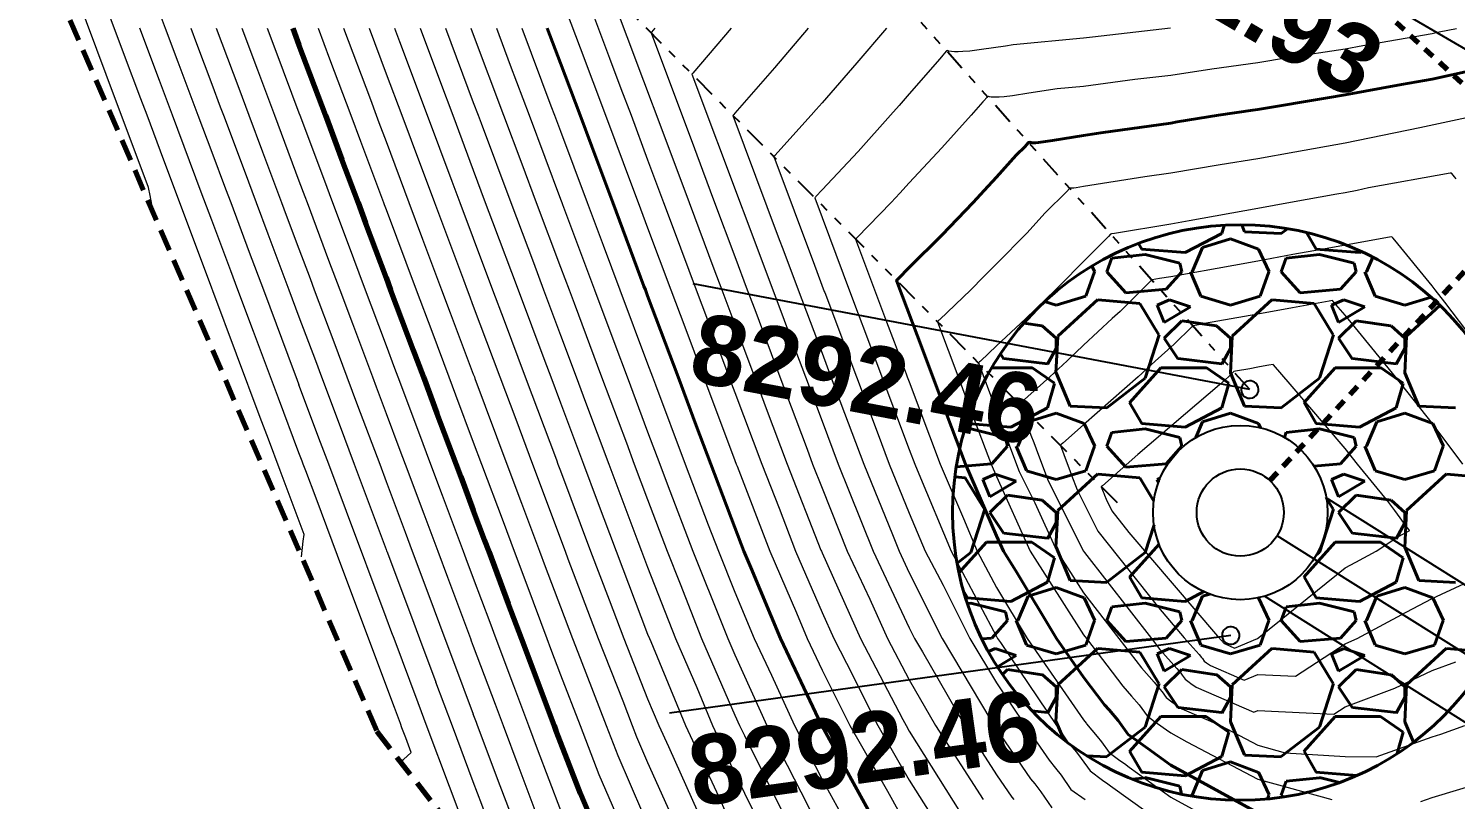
# Model space of a CAD drawing. Extents: x 2799052 to 2815686, y 1319509 to 1336143.
# Drawn here: x 2807522.79 to 2807539.16, y 1327764.8 to 1327773.64 of the extents above; entities that cross this region are included whole.
import ezdxf

# ---------------------------------------------------------------- set-up
doc = ezdxf.new("R2010")
doc.units = 0
doc.header["$LTSCALE"] = 0.5
doc.header["$MEASUREMENT"] = 0
for name, pattern in [('DASHED', [0.75, 0.5, -0.25]), ('DIVIDE', [1.25, 0.5, -0.25, 0, -0.25, 0, -0.25]), ('HIDDEN', [0.375, 0.25, -0.125])]:
    doc.linetypes.add(name, pattern=pattern)
doc.layers.add('C-Road-Asph-Hach-Bdry', color=64, linetype='Continuous', lineweight=25, plot=False)
for name, color, linetype, lineweight in [('C-RRAP', 160, 'Continuous', 40), ('C-Strm-Foun-Dran', 6, 'HIDDEN', 70), ('C-Strm-Pipe', 115, 'Continuous', 25), ('C-TOPO-BDRY', 5, 'DASHED', 70), ('C-Topo-Cont-10th', 8, 'Continuous', 13), ('C-TOPO-CONT-1FT', 7, 'Continuous', 40), ('C-TOPO-CONT-5FT', 6, 'Continuous', 70), ('C-Topo-Ridg', 160, 'DIVIDE', 25), ('C-TOPO-SPOT', 2, 'Continuous', 25)]:
    doc.layers.add(name, color=color, linetype=linetype, lineweight=lineweight)
doc.layers.add('C-Strm', color=4, linetype='Continuous')
doc.layers.add('C-TOPO-USER', color=40, linetype='Continuous')
doc.styles.add('Swiss 721 BT', font='swissb.ttf', dxfattribs={"height": 2})

msp = doc.modelspace()

# ---------------------------------------------------------------- linework, layer by layer
at = {"color": 0, "linetype": 'ByBlock'}
for centre, start, end in [((2807536.803, 1327769.498, 8292.461), 47.3208, 227.3208), ((2807536.803, 1327769.498, 8292.461), 227.3208, 47.3208), ((2807536.583, 1327766.678, 8292.461), 130.5384, 310.5384), ((2807536.583, 1327766.678, 8292.461), 310.5384, 130.5384)]:
    msp.add_arc(centre, 0.1, start, end, dxfattribs=at)
at = {"layer": 'C-Road-Asph-Hach-Bdry'}
msp.add_circle((2807368.688, 1327825.522), 8317.007, dxfattribs=at)
at = {"layer": 'C-RRAP', "linetype": 'Continuous'}
for p, q in [((2807536.481, 1327771.289), (2807536.061, 1327771.069)), ((2807536.508, 1327771.382), (2807536.481, 1327771.288)), ((2807536.71, 1327771.387), (2807536.742, 1327771.309)), ((2807536.741, 1327771.307), (2807537.161, 1327771.287)), ((2807537.161, 1327771.288), (2807537.233, 1327771.343)), ((2807537.564, 1327771.11), (2807537.453, 1327771.299)), ((2807535.564, 1327771.11), (2807535.526, 1327771.174)), ((2807536.141, 1327770.848), (2807536.261, 1327771.128)), ((2807536.261, 1327771.128), (2807536.581, 1327771.228)), ((2807536.581, 1327771.228), (2807536.901, 1327771.108)), ((2807535.161, 1327770.848), (2807535.221, 1327771.008)), ((2807535.601, 1327771.047), (2807535.221, 1327771.007)), ((2807536.061, 1327771.069), (2807535.561, 1327771.109)), ((2807536.001, 1327770.948), (2807535.601, 1327771.048)), ((2807536.021, 1327770.848), (2807536.001, 1327770.948)), ((2807536.903, 1327771.109), (2807537.023, 1327770.849)), ((2807537.161, 1327770.848), (2807537.221, 1327771.008)), ((2807537.601, 1327771.047), (2807537.221, 1327771.007)), ((2807538.061, 1327771.069), (2807537.561, 1327771.109)), ((2807538.001, 1327770.948), (2807537.601, 1327771.048)), ((2807538.021, 1327770.848), (2807538.001, 1327770.948)), ((2807538.082, 1327771.08), (2807538.061, 1327771.069)), ((2807538.061, 1327771.069), (2807538.061, 1327771.069)), ((2807538.141, 1327770.848), (2807538.213, 1327771.016)), ((2807534.921, 1327770.568), (2807535.021, 1327770.848)), ((2807534.992, 1327770.915), (2807535.023, 1327770.849)), ((2807535.381, 1327770.608), (2807535.161, 1327770.848)), ((2807536.022, 1327770.848), (2807535.842, 1327770.648)), ((2807536.122, 1327770.849), (2807536.242, 1327770.569)), ((2807536.921, 1327770.568), (2807537.021, 1327770.848)), ((2807537.381, 1327770.608), (2807537.161, 1327770.848)), ((2807538.022, 1327770.848), (2807537.842, 1327770.648)), ((2807538.122, 1327770.849), (2807538.242, 1327770.569)), ((2807535.841, 1327770.648), (2807535.381, 1327770.608)), ((2807537.841, 1327770.648), (2807537.381, 1327770.608)), ((2807534.449, 1327770.508), (2807534.581, 1327770.468)), ((2807534.581, 1327770.468), (2807534.921, 1327770.568)), ((2807535.059, 1327770.531), (2807534.599, 1327770.111)), ((2807535.541, 1327770.487), (2807535.061, 1327770.527)), ((2807535.759, 1327770.127), (2807535.539, 1327770.487)), ((2807535.881, 1327770.528), (2807535.741, 1327770.468)), ((2807535.741, 1327770.468), (2807535.821, 1327770.268)), ((2807536.121, 1327770.448), (2807535.881, 1327770.528)), ((2807535.881, 1327770.528), (2807535.881, 1327770.528)), ((2807536.241, 1327770.568), (2807536.581, 1327770.468)), ((2807536.581, 1327770.468), (2807536.921, 1327770.568)), ((2807537.059, 1327770.531), (2807536.599, 1327770.111)), ((2807537.541, 1327770.487), (2807537.061, 1327770.527)), ((2807537.759, 1327770.127), (2807537.539, 1327770.487)), ((2807537.881, 1327770.528), (2807537.741, 1327770.468)), ((2807537.741, 1327770.468), (2807537.821, 1327770.268)), ((2807538.121, 1327770.448), (2807537.881, 1327770.528)), ((2807538.241, 1327770.568), (2807538.581, 1327770.468)), ((2807538.581, 1327770.468), (2807538.882, 1327770.557)), ((2807538.983, 1327770.463), (2807538.599, 1327770.111)), ((2807535.821, 1327770.268), (2807536.121, 1327770.448)), ((2807537.821, 1327770.268), (2807538.121, 1327770.448)), ((2807534.421, 1327770.228), (2807534.209, 1327770.26)), ((2807534.582, 1327770.089), (2807534.422, 1327770.229)), ((2807536.021, 1327770.288), (2807535.821, 1327770.088)), ((2807536.421, 1327770.228), (2807536.021, 1327770.288)), ((2807536.582, 1327770.089), (2807536.422, 1327770.229)), ((2807538.021, 1327770.288), (2807537.821, 1327770.088)), ((2807538.421, 1327770.228), (2807538.021, 1327770.288)), ((2807538.582, 1327770.089), (2807538.422, 1327770.229)), ((2807534.481, 1327769.788), (2807534.581, 1327769.968)), ((2807534.599, 1327770.108), (2807534.579, 1327769.688)), ((2807534.581, 1327769.968), (2807534.581, 1327770.088)), ((2807535.602, 1327769.628), (2807535.762, 1327770.128)), ((2807535.821, 1327770.088), (2807535.981, 1327769.848)), ((2807536.481, 1327769.788), (2807536.581, 1327769.968)), ((2807536.599, 1327770.108), (2807536.579, 1327769.688)), ((2807536.581, 1327769.968), (2807536.581, 1327770.088)), ((2807537.602, 1327769.628), (2807537.762, 1327770.128)), ((2807537.821, 1327770.088), (2807537.981, 1327769.848)), ((2807538.481, 1327769.788), (2807538.581, 1327769.968)), ((2807538.599, 1327770.108), (2807538.579, 1327769.688)), ((2807538.581, 1327769.968), (2807538.581, 1327770.088)), ((2807533.941, 1327769.909), (2807533.981, 1327769.848)), ((2807533.982, 1327769.853), (2807534.482, 1327769.793)), ((2807535.982, 1327769.853), (2807536.482, 1327769.793)), ((2807537.982, 1327769.853), (2807538.482, 1327769.793)), ((2807533.842, 1327769.748), (2807534.301, 1327769.748)), ((2807534.303, 1327769.75), (2807534.563, 1327769.57)), ((2807534.582, 1327769.689), (2807534.742, 1327769.309)), ((2807535.421, 1327769.348), (2807535.781, 1327769.748)), ((2807535.781, 1327769.748), (2807536.301, 1327769.748)), ((2807536.303, 1327769.75), (2807536.563, 1327769.57)), ((2807536.582, 1327769.689), (2807536.742, 1327769.309)), ((2807537.421, 1327769.348), (2807537.781, 1327769.748)), ((2807537.781, 1327769.748), (2807538.301, 1327769.748)), ((2807538.303, 1327769.75), (2807538.563, 1327769.57)), ((2807538.582, 1327769.689), (2807538.742, 1327769.309)), ((2807534.561, 1327769.568), (2807534.481, 1327769.288)), ((2807535.161, 1327769.288), (2807535.601, 1327769.628)), ((2807536.561, 1327769.568), (2807536.481, 1327769.288)), ((2807537.161, 1327769.288), (2807537.601, 1327769.628)), ((2807538.561, 1327769.568), (2807538.481, 1327769.288)), ((2807535.564, 1327769.11), (2807535.424, 1327769.35)), ((2807537.564, 1327769.11), (2807537.424, 1327769.35)), ((2807534.481, 1327769.289), (2807534.061, 1327769.069)), ((2807534.261, 1327769.128), (2807534.581, 1327769.228)), ((2807534.581, 1327769.228), (2807534.901, 1327769.108)), ((2807534.741, 1327769.307), (2807535.161, 1327769.287)), ((2807536.481, 1327769.289), (2807536.061, 1327769.069)), ((2807536.261, 1327769.128), (2807536.581, 1327769.228)), ((2807536.581, 1327769.228), (2807536.901, 1327769.108)), ((2807536.741, 1327769.307), (2807537.161, 1327769.287)), ((2807538.481, 1327769.289), (2807538.061, 1327769.069)), ((2807538.261, 1327769.128), (2807538.581, 1327769.228)), ((2807538.581, 1327769.228), (2807538.901, 1327769.108)), ((2807538.741, 1327769.307), (2807539.161, 1327769.287)), ((2807533.601, 1327769.047), (2807533.534, 1327769.039)), ((2807533.564, 1327769.11), (2807533.559, 1327769.118)), ((2807534.061, 1327769.069), (2807533.561, 1327769.109)), ((2807534.001, 1327768.948), (2807533.601, 1327769.048)), ((2807534.141, 1327768.848), (2807534.261, 1327769.128)), ((2807534.903, 1327769.109), (2807535.023, 1327768.849)), ((2807535.161, 1327768.848), (2807535.221, 1327769.008)), ((2807535.601, 1327769.047), (2807535.221, 1327769.007)), ((2807536.061, 1327769.069), (2807535.561, 1327769.109)), ((2807536.001, 1327768.948), (2807535.601, 1327769.048)), ((2807536.184, 1327768.949), (2807536.261, 1327769.128)), ((2807536.903, 1327769.109), (2807536.925, 1327769.06)), ((2807537.199, 1327768.949), (2807537.221, 1327769.008)), ((2807537.601, 1327769.047), (2807537.221, 1327769.007)), ((2807538.061, 1327769.069), (2807537.561, 1327769.109)), ((2807538.001, 1327768.948), (2807537.601, 1327769.048)), ((2807537.601, 1327769.047), (2807537.601, 1327769.047)), ((2807538.141, 1327768.848), (2807538.261, 1327769.128)), ((2807538.903, 1327769.109), (2807539.023, 1327768.849)), ((2807534.022, 1327768.848), (2807533.842, 1327768.648)), ((2807534.021, 1327768.848), (2807534.001, 1327768.948)), ((2807534.122, 1327768.849), (2807534.242, 1327768.569)), ((2807534.921, 1327768.568), (2807535.021, 1327768.848)), ((2807535.381, 1327768.608), (2807535.161, 1327768.848)), ((2807536.022, 1327768.848), (2807535.842, 1327768.648)), ((2807536.021, 1327768.848), (2807536.001, 1327768.948)), ((2807538.022, 1327768.848), (2807537.842, 1327768.648)), ((2807538.021, 1327768.848), (2807538.001, 1327768.948)), ((2807538.122, 1327768.849), (2807538.242, 1327768.569)), ((2807538.921, 1327768.568), (2807539.021, 1327768.848)), ((2807533.541, 1327768.487), (2807533.42, 1327768.497)), ((2807533.841, 1327768.648), (2807533.435, 1327768.612)), ((2807533.881, 1327768.528), (2807533.741, 1327768.468)), ((2807534.121, 1327768.448), (2807533.881, 1327768.528)), ((2807534.241, 1327768.568), (2807534.581, 1327768.468)), ((2807534.581, 1327768.468), (2807534.921, 1327768.568)), ((2807535.059, 1327768.531), (2807534.599, 1327768.111)), ((2807535.541, 1327768.487), (2807535.061, 1327768.527)), ((2807535.841, 1327768.648), (2807535.381, 1327768.608)), ((2807537.841, 1327768.648), (2807537.538, 1327768.621)), ((2807537.881, 1327768.528), (2807537.741, 1327768.468)), ((2807538.121, 1327768.448), (2807537.881, 1327768.528)), ((2807538.241, 1327768.568), (2807538.581, 1327768.468)), ((2807538.581, 1327768.468), (2807538.921, 1327768.568)), ((2807539.059, 1327768.531), (2807538.599, 1327768.111)), ((2807539.541, 1327768.487), (2807539.061, 1327768.527)), ((2807533.759, 1327768.127), (2807533.539, 1327768.487)), ((2807533.741, 1327768.468), (2807533.821, 1327768.268)), ((2807533.821, 1327768.268), (2807534.121, 1327768.448)), ((2807535.703, 1327768.219), (2807535.539, 1327768.487)), ((2807535.775, 1327768.483), (2807535.741, 1327768.468)), ((2807535.741, 1327768.468), (2807535.755, 1327768.432)), ((2807537.741, 1327768.468), (2807537.821, 1327768.268)), ((2807537.821, 1327768.268), (2807538.121, 1327768.448)), ((2807534.021, 1327768.288), (2807533.821, 1327768.088)), ((2807534.421, 1327768.228), (2807534.021, 1327768.288)), ((2807534.582, 1327768.089), (2807534.422, 1327768.229)), ((2807537.759, 1327768.127), (2807537.676, 1327768.263)), ((2807538.021, 1327768.288), (2807537.821, 1327768.088)), ((2807538.421, 1327768.228), (2807538.021, 1327768.288)), ((2807538.582, 1327768.089), (2807538.422, 1327768.229)), ((2807533.602, 1327767.628), (2807533.762, 1327768.128)), ((2807533.821, 1327768.088), (2807533.981, 1327767.848)), ((2807534.599, 1327768.108), (2807534.579, 1327767.688)), ((2807534.581, 1327767.968), (2807534.581, 1327768.088)), ((2807537.602, 1327767.628), (2807537.762, 1327768.128)), ((2807537.821, 1327768.088), (2807537.981, 1327767.848)), ((2807538.599, 1327768.108), (2807538.579, 1327767.688)), ((2807538.581, 1327767.968), (2807538.581, 1327768.088)), ((2807533.982, 1327767.853), (2807534.482, 1327767.793)), ((2807534.481, 1327767.788), (2807534.581, 1327767.968)), ((2807535.602, 1327767.628), (2807535.704, 1327767.946)), ((2807537.982, 1327767.853), (2807538.482, 1327767.793)), ((2807538.481, 1327767.788), (2807538.581, 1327767.968)), ((2807533.466, 1327767.398), (2807533.781, 1327767.748)), ((2807533.781, 1327767.748), (2807534.301, 1327767.748)), ((2807534.303, 1327767.75), (2807534.563, 1327767.57)), ((2807534.582, 1327767.689), (2807534.742, 1327767.309)), ((2807535.421, 1327767.348), (2807535.761, 1327767.726)), ((2807537.421, 1327767.348), (2807537.781, 1327767.748)), ((2807537.781, 1327767.748), (2807538.301, 1327767.748)), ((2807538.303, 1327767.75), (2807538.563, 1327767.57)), ((2807538.582, 1327767.689), (2807538.742, 1327767.309)), ((2807533.446, 1327767.508), (2807533.601, 1327767.628)), ((2807534.561, 1327767.568), (2807534.481, 1327767.288)), ((2807535.161, 1327767.288), (2807535.601, 1327767.628)), ((2807535.602, 1327767.628), (2807535.602, 1327767.628)), ((2807537.563, 1327767.599), (2807537.601, 1327767.628)), ((2807538.561, 1327767.568), (2807538.481, 1327767.288)), ((2807535.564, 1327767.11), (2807535.424, 1327767.35)), ((2807537.564, 1327767.11), (2807537.424, 1327767.35)), ((2807533.564, 1327767.11), (2807533.518, 1327767.188)), ((2807534.481, 1327767.289), (2807534.061, 1327767.069)), ((2807534.261, 1327767.128), (2807534.581, 1327767.228)), ((2807534.581, 1327767.228), (2807534.901, 1327767.108)), ((2807534.741, 1327767.307), (2807535.161, 1327767.287)), ((2807538.481, 1327767.289), (2807538.061, 1327767.069)), ((2807538.261, 1327767.128), (2807538.581, 1327767.228)), ((2807538.581, 1327767.228), (2807538.901, 1327767.108)), ((2807538.741, 1327767.307), (2807539.161, 1327767.287)), ((2807534.061, 1327767.069), (2807533.561, 1327767.109)), ((2807533.601, 1327767.047), (2807533.564, 1327767.043)), ((2807534.001, 1327766.948), (2807533.601, 1327767.048)), ((2807534.141, 1327766.848), (2807534.261, 1327767.128)), ((2807534.903, 1327767.109), (2807535.023, 1327766.849)), ((2807535.601, 1327767.047), (2807535.221, 1327767.007)), ((2807536.061, 1327767.069), (2807535.561, 1327767.109)), ((2807536.001, 1327766.948), (2807535.601, 1327767.048)), ((2807536.275, 1327767.181), (2807536.061, 1327767.069)), ((2807536.141, 1327766.848), (2807536.261, 1327767.128)), ((2807536.261, 1327767.128), (2807536.342, 1327767.153)), ((2807536.894, 1327767.11), (2807536.901, 1327767.108)), ((2807536.903, 1327767.109), (2807537.023, 1327766.849)), ((2807537.601, 1327767.047), (2807537.221, 1327767.007)), ((2807538.061, 1327767.069), (2807537.561, 1327767.109)), ((2807538.001, 1327766.948), (2807537.601, 1327767.048)), ((2807538.141, 1327766.848), (2807538.261, 1327767.128)), ((2807538.903, 1327767.109), (2807539.023, 1327766.849)), ((2807534.021, 1327766.848), (2807534.001, 1327766.948)), ((2807535.161, 1327766.848), (2807535.221, 1327767.008)), ((2807536.021, 1327766.848), (2807536.001, 1327766.948)), ((2807537.161, 1327766.848), (2807537.221, 1327767.008)), ((2807538.021, 1327766.848), (2807538.001, 1327766.948)), ((2807534.022, 1327766.848), (2807533.842, 1327766.648)), ((2807534.122, 1327766.849), (2807534.242, 1327766.569)), ((2807534.921, 1327766.568), (2807535.021, 1327766.848)), ((2807535.381, 1327766.608), (2807535.161, 1327766.848)), ((2807536.022, 1327766.848), (2807535.842, 1327766.648)), ((2807536.122, 1327766.849), (2807536.242, 1327766.569)), ((2807536.921, 1327766.568), (2807537.021, 1327766.848)), ((2807537.381, 1327766.608), (2807537.161, 1327766.848)), ((2807538.022, 1327766.848), (2807537.842, 1327766.648)), ((2807538.122, 1327766.849), (2807538.242, 1327766.569)), ((2807538.921, 1327766.568), (2807539.021, 1327766.848)), ((2807533.841, 1327766.648), (2807533.729, 1327766.638)), ((2807533.881, 1327766.528), (2807533.804, 1327766.495)), ((2807534.121, 1327766.448), (2807533.881, 1327766.528)), ((2807534.241, 1327766.568), (2807534.581, 1327766.468)), ((2807534.581, 1327766.468), (2807534.921, 1327766.568)), ((2807535.059, 1327766.531), (2807534.599, 1327766.111)), ((2807535.841, 1327766.648), (2807535.381, 1327766.608)), ((2807535.881, 1327766.528), (2807535.741, 1327766.468)), ((2807536.121, 1327766.448), (2807535.881, 1327766.528)), ((2807536.241, 1327766.568), (2807536.581, 1327766.468)), ((2807536.581, 1327766.468), (2807536.921, 1327766.568)), ((2807537.059, 1327766.531), (2807536.599, 1327766.111)), ((2807537.841, 1327766.648), (2807537.381, 1327766.608)), ((2807537.881, 1327766.528), (2807537.741, 1327766.468)), ((2807538.121, 1327766.448), (2807537.881, 1327766.528)), ((2807538.241, 1327766.568), (2807538.581, 1327766.468)), ((2807538.581, 1327766.468), (2807538.921, 1327766.568)), ((2807539.059, 1327766.531), (2807538.599, 1327766.111)), ((2807533.908, 1327766.32), (2807534.121, 1327766.448)), ((2807535.541, 1327766.487), (2807535.061, 1327766.527)), ((2807535.759, 1327766.127), (2807535.539, 1327766.487)), ((2807535.741, 1327766.468), (2807535.821, 1327766.268)), ((2807535.821, 1327766.268), (2807536.121, 1327766.448)), ((2807537.541, 1327766.487), (2807537.061, 1327766.527)), ((2807537.759, 1327766.127), (2807537.539, 1327766.487)), ((2807537.741, 1327766.468), (2807537.821, 1327766.268)), ((2807537.821, 1327766.268), (2807538.121, 1327766.448)), ((2807539.541, 1327766.487), (2807539.061, 1327766.527)), ((2807534.021, 1327766.288), (2807533.966, 1327766.232)), ((2807534.421, 1327766.228), (2807534.021, 1327766.288)), ((2807534.582, 1327766.089), (2807534.422, 1327766.229)), ((2807536.021, 1327766.288), (2807535.821, 1327766.088)), ((2807536.421, 1327766.228), (2807536.021, 1327766.288)), ((2807536.582, 1327766.089), (2807536.422, 1327766.229)), ((2807538.021, 1327766.288), (2807537.821, 1327766.088)), ((2807538.421, 1327766.228), (2807538.021, 1327766.288)), ((2807538.582, 1327766.089), (2807538.422, 1327766.229)), ((2807534.599, 1327766.108), (2807534.579, 1327765.688)), ((2807534.581, 1327765.968), (2807534.581, 1327766.088)), ((2807535.602, 1327765.628), (2807535.762, 1327766.128)), ((2807535.821, 1327766.088), (2807535.981, 1327765.848)), ((2807536.599, 1327766.108), (2807536.579, 1327765.688)), ((2807536.581, 1327765.968), (2807536.581, 1327766.088)), ((2807537.602, 1327765.628), (2807537.762, 1327766.128)), ((2807537.821, 1327766.088), (2807537.981, 1327765.848)), ((2807538.599, 1327766.108), (2807538.579, 1327765.688)), ((2807538.581, 1327765.968), (2807538.581, 1327766.088)), ((2807534.481, 1327765.788), (2807534.581, 1327765.968)), ((2807536.481, 1327765.788), (2807536.581, 1327765.968)), ((2807538.481, 1327765.788), (2807538.581, 1327765.968)), ((2807534.301, 1327765.814), (2807534.482, 1327765.793)), ((2807535.421, 1327765.348), (2807535.781, 1327765.748)), ((2807535.781, 1327765.748), (2807536.301, 1327765.748)), ((2807535.781, 1327765.748), (2807535.781, 1327765.748)), ((2807535.982, 1327765.853), (2807536.482, 1327765.793)), ((2807536.303, 1327765.75), (2807536.563, 1327765.57)), ((2807537.421, 1327765.348), (2807537.781, 1327765.748)), ((2807537.781, 1327765.748), (2807538.301, 1327765.748)), ((2807537.982, 1327765.853), (2807538.482, 1327765.793)), ((2807538.303, 1327765.75), (2807538.563, 1327765.57)), ((2807534.559, 1327765.572), (2807534.563, 1327765.57)), ((2807534.582, 1327765.689), (2807534.669, 1327765.484)), ((2807535.161, 1327765.288), (2807535.601, 1327765.628)), ((2807536.561, 1327765.568), (2807536.481, 1327765.288)), ((2807536.582, 1327765.689), (2807536.742, 1327765.309)), ((2807537.161, 1327765.288), (2807537.601, 1327765.628)), ((2807538.561, 1327765.568), (2807538.491, 1327765.323)), ((2807538.582, 1327765.689), (2807538.681, 1327765.455)), ((2807534.93, 1327765.298), (2807535.161, 1327765.287)), ((2807535.564, 1327765.11), (2807535.424, 1327765.35)), ((2807536.481, 1327765.289), (2807536.061, 1327765.069)), ((2807536.261, 1327765.128), (2807536.581, 1327765.228)), ((2807536.581, 1327765.228), (2807536.901, 1327765.108)), ((2807536.581, 1327765.228), (2807536.581, 1327765.228)), ((2807536.741, 1327765.307), (2807537.161, 1327765.287)), ((2807537.564, 1327765.11), (2807537.424, 1327765.35)), ((2807536.061, 1327765.069), (2807535.561, 1327765.109)), ((2807536.141, 1327764.848), (2807536.261, 1327765.128)), ((2807536.903, 1327765.109), (2807537.023, 1327764.849)), ((2807538.03, 1327765.072), (2807537.561, 1327765.109)), ((2807535.601, 1327765.047), (2807535.452, 1327765.031)), ((2807536.001, 1327764.948), (2807535.601, 1327765.048)), ((2807536.019, 1327764.858), (2807536.001, 1327764.948)), ((2807537.161, 1327764.848), (2807537.221, 1327765.008)), ((2807537.601, 1327765.047), (2807537.221, 1327765.007)), ((2807537.831, 1327764.991), (2807537.601, 1327765.048)), ((2807536.122, 1327764.849), (2807536.126, 1327764.839)), ((2807537.005, 1327764.804), (2807537.021, 1327764.848)), ((2807537.182, 1327764.826), (2807537.161, 1327764.848))]:
    msp.add_line(p, q, dxfattribs=at)
at = {"layer": 'C-RRAP'}
msp.add_circle((2807536.693, 1327768.088), 3.3, dxfattribs=at)
at = {"layer": 'C-Strm'}
for p, q in [((2807584.172, 1327739.02), (2807537.679, 1327768.256)), ((2807583.462, 1327737.892), (2807536.969, 1327767.127))]:
    msp.add_line(p, q, dxfattribs=at)
for radius in [1, 0.5]:
    msp.add_circle((2807536.693, 1327768.088), radius, dxfattribs=at)
at = {"layer": 'C-Strm-Foun-Dran'}
for p, q in [((2807511.8, 1327798.546), (2807546.434, 1327766.313)), ((2807537.033, 1327768.454), (2807540.329, 1327771.995))]:
    msp.add_line(p, q, dxfattribs=at)
at = {"layer": 'C-Strm-Pipe'}
msp.add_line((2807584.024, 1327738.325), (2807537.116, 1327767.822), dxfattribs=at)
at = {"layer": 'C-TOPO-BDRY'}
for p, q in [((2807520.891, 1327779.246, 8305.199), (2807526.788, 1327765.579, 8305.199)), ((2807526.788, 1327765.579, 8305.199), (2807530.465, 1327760.864, 8305.199))]:
    msp.add_line(p, q, dxfattribs=at)
at = {"layer": 'C-Topo-Cont-10th'}
for points, elevation in [([(2807522.599, 1327778.347), (2807522.863, 1327777.644), (2807522.895, 1327777.557), (2807523.144, 1327776.893), (2807523.238, 1327776.644), (2807523.417, 1327776.165), (2807523.612, 1327775.644), (2807523.895, 1327774.889), (2807523.962, 1327774.711), (2807523.987, 1327774.644), (2807524.235, 1327773.983), (2807524.362, 1327773.644), (2807524.507, 1327773.256), (2807524.737, 1327772.644), (2807524.895, 1327772.222), (2807525.053, 1327771.801), (2807525.112, 1327771.644), (2807525.325, 1327771.074), (2807525.487, 1327770.644), (2807525.841, 1327769.697), (2807525.871, 1327769.618)], 8295.5), ([(2807524.228, 1327771.512), (2807524.222, 1327771.541), (2807524.188, 1327771.723), (2807524.171, 1327771.815), (2807523.685, 1327773.111), (2807522.443, 1327776.424), (2807522.259, 1327776.915), (2807522.041, 1327777.498), (2807521.986, 1327777.644), (2807521.961, 1327777.71), (2807521.895, 1327777.887)], 8295.8), ([(2807525.924, 1327767.58), (2807525.945, 1327767.76), (2807525.954, 1327767.838), (2807525.679, 1327768.572), (2807525.545, 1327768.928), (2807525.452, 1327769.178), (2807524.907, 1327770.632), (2807524.902, 1327770.644), (2807524.9, 1327770.649), (2807524.895, 1327770.663), (2807524.307, 1327772.232), (2807524.153, 1327772.644), (2807524.082, 1327772.831), (2807523.895, 1327773.331), (2807523.426, 1327774.581), (2807523.108, 1327775.431), (2807523.028, 1327775.644), (2807522.992, 1327775.74), (2807522.895, 1327775.998), (2807522.508, 1327777.03)], 8295.7), ([(2807528.79, 1327774.301), (2807529.122, 1327773.417), (2807529.411, 1327772.644), (2807529.721, 1327771.817), (2807529.786, 1327771.644), (2807529.895, 1327771.354), (2807530.161, 1327770.644), (2807530.321, 1327770.218), (2807530.536, 1327769.644), (2807530.895, 1327768.686)], 8293.9), ([(2807529.464, 1327774.062), (2807529.847, 1327773.041), (2807530.056, 1327772.482), (2807530.371, 1327771.644), (2807530.656, 1327770.883), (2807530.745, 1327770.644), (2807530.895, 1327770.245)], 8293.7), ([(2807529.263, 1327773.82), (2807529.458, 1327773.299), (2807529.589, 1327772.95), (2807529.704, 1327772.644), (2807529.895, 1327772.133), (2807530.078, 1327771.644), (2807530.188, 1327771.35), (2807530.453, 1327770.644), (2807530.788, 1327769.751), (2807530.828, 1327769.644), (2807530.895, 1327769.465)], 8293.8), ([(2807527.061, 1327765.229), (2807527.077, 1327765.243), (2807527.094, 1327765.257), (2807527.184, 1327765.335), (2807527.121, 1327765.504), (2807527.077, 1327765.62), (2807527.06, 1327765.667), (2807526.99, 1327765.853), (2807526.399, 1327767.43), (2807526.091, 1327768.252), (2807525.973, 1327768.565), (2807525.944, 1327768.644), (2807525.931, 1327768.679), (2807525.895, 1327768.774), (2807525.661, 1327769.398), (2807525.374, 1327770.165), (2807525.194, 1327770.644), (2807525.113, 1327770.861), (2807524.895, 1327771.442), (2807524.774, 1327771.764), (2807524.445, 1327772.644), (2807524.295, 1327773.043), (2807524.07, 1327773.644)], 8295.6), ([(2807524.654, 1327773.644), (2807524.72, 1327773.468), (2807524.895, 1327773.001), (2807524.993, 1327772.741), (2807525.029, 1327772.644), (2807525.265, 1327772.014), (2807525.404, 1327771.644), (2807525.538, 1327771.286), (2807525.779, 1327770.644), (2807525.895, 1327770.333), (2807526.083, 1327769.832), (2807526.154, 1327769.644), (2807526.356, 1327769.104), (2807526.528, 1327768.644), (2807526.895, 1327767.665), (2807526.901, 1327767.65), (2807526.903, 1327767.644), (2807527.174, 1327766.922), (2807527.278, 1327766.644), (2807527.466, 1327766.142)], 8295.4), ([(2807524.946, 1327773.644), (2807525.205, 1327772.954), (2807525.321, 1327772.644), (2807525.478, 1327772.226), (2807525.696, 1327771.644), (2807525.75, 1327771.499), (2807525.895, 1327771.113), (2807526.023, 1327770.771), (2807526.071, 1327770.644), (2807526.296, 1327770.044), (2807526.446, 1327769.644), (2807526.568, 1327769.317), (2807526.821, 1327768.644), (2807526.895, 1327768.445), (2807527.113, 1327767.862), (2807527.195, 1327767.644), (2807527.386, 1327767.135), (2807527.57, 1327766.644), (2807527.669, 1327766.379)], 8295.3), ([(2807525.239, 1327773.644), (2807525.418, 1327773.166), (2807525.613, 1327772.644), (2807525.69, 1327772.439), (2807525.895, 1327771.892), (2807525.963, 1327771.711), (2807525.988, 1327771.644), (2807526.235, 1327770.984), (2807526.363, 1327770.644), (2807526.508, 1327770.257), (2807526.738, 1327769.644), (2807526.781, 1327769.529), (2807526.895, 1327769.224), (2807527.053, 1327768.802), (2807527.113, 1327768.644), (2807527.326, 1327768.075), (2807527.488, 1327767.644), (2807527.599, 1327767.347), (2807527.862, 1327766.644), (2807527.872, 1327766.617)], 8295.2), ([(2807525.531, 1327773.644), (2807525.63, 1327773.379), (2807525.895, 1327772.672), (2807525.906, 1327772.644), (2807526.175, 1327771.924), (2807526.28, 1327771.644), (2807526.448, 1327771.196), (2807526.655, 1327770.644), (2807526.721, 1327770.469), (2807526.895, 1327770.004), (2807526.993, 1327769.742), (2807527.03, 1327769.644), (2807527.266, 1327769.014), (2807527.405, 1327768.644), (2807527.539, 1327768.287), (2807527.78, 1327767.644), (2807527.811, 1327767.56), (2807527.895, 1327767.336), (2807528.084, 1327766.832), (2807528.155, 1327766.644), (2807528.356, 1327766.105), (2807528.529, 1327765.644), (2807528.629, 1327765.378), (2807528.895, 1327764.674)], 8295.1), ([(2807526.115, 1327773.644), (2807526.247, 1327773.292), (2807526.49, 1327772.644), (2807526.6, 1327772.349), (2807526.865, 1327771.644), (2807526.873, 1327771.622), (2807526.895, 1327771.563), (2807527.24, 1327770.644), (2807527.418, 1327770.167), (2807527.614, 1327769.644), (2807527.691, 1327769.439), (2807527.895, 1327768.895), (2807527.989, 1327768.644), (2807528.236, 1327767.985), (2807528.364, 1327767.644), (2807528.509, 1327767.257), (2807528.739, 1327766.644), (2807528.781, 1327766.53), (2807528.895, 1327766.227), (2807529.119, 1327765.644), (2807529.336, 1327765.085), (2807529.525, 1327764.644)], 8294.9), ([(2807526.407, 1327773.644), (2807526.714, 1327772.824), (2807526.782, 1327772.644), (2807526.813, 1327772.561), (2807526.895, 1327772.342), (2807527.157, 1327771.644), (2807527.314, 1327771.225), (2807527.532, 1327770.644), (2807527.631, 1327770.379), (2807527.895, 1327769.674), (2807527.907, 1327769.644), (2807527.913, 1327769.625), (2807528.281, 1327768.644), (2807528.449, 1327768.197), (2807528.656, 1327767.644), (2807528.721, 1327767.47), (2807528.895, 1327767.006), (2807529.032, 1327766.644), (2807529.122, 1327766.417), (2807529.419, 1327765.644), (2807529.552, 1327765.301), (2807529.835, 1327764.644)], 8294.8), ([(2807526.699, 1327773.644), (2807526.895, 1327773.121), (2807527.074, 1327772.644), (2807527.182, 1327772.357), (2807527.449, 1327771.644), (2807527.781, 1327770.757), (2807527.824, 1327770.644), (2807527.843, 1327770.592), (2807527.895, 1327770.454), (2807528.199, 1327769.644), (2807528.381, 1327769.158), (2807528.574, 1327768.644), (2807528.661, 1327768.41), (2807528.895, 1327767.786), (2807528.948, 1327767.644), (2807528.981, 1327767.557), (2807529.326, 1327766.644), (2807529.609, 1327765.929), (2807529.719, 1327765.644), (2807529.768, 1327765.517), (2807529.895, 1327765.222), (2807530.153, 1327764.644)], 8294.7), ([(2807526.992, 1327773.644), (2807527.049, 1327773.489), (2807527.366, 1327772.644), (2807527.649, 1327771.89), (2807527.741, 1327771.644), (2807527.895, 1327771.233), (2807528.116, 1327770.644), (2807528.249, 1327770.29), (2807528.491, 1327769.644), (2807528.848, 1327768.691), (2807528.866, 1327768.644), (2807528.874, 1327768.622), (2807528.895, 1327768.565), (2807529.241, 1327767.644), (2807529.454, 1327767.085), (2807529.62, 1327766.644), (2807529.895, 1327765.95), (2807530.023, 1327765.644), (2807530.134, 1327765.405), (2807530.473, 1327764.644)], 8294.6), ([(2807527.284, 1327773.644), (2807527.517, 1327773.022), (2807527.659, 1327772.644), (2807527.895, 1327772.013), (2807528.033, 1327771.644), (2807528.116, 1327771.422), (2807528.408, 1327770.644), (2807528.716, 1327769.823), (2807528.783, 1327769.644), (2807528.895, 1327769.345), (2807529.158, 1327768.644), (2807529.315, 1327768.223), (2807529.533, 1327767.644), (2807529.895, 1327766.694), (2807529.915, 1327766.644), (2807529.93, 1327766.609), (2807530.331, 1327765.644), (2807530.711, 1327764.828), (2807530.793, 1327764.644)], 8294.5), ([(2807527.576, 1327773.644), (2807527.895, 1327772.792), (2807527.951, 1327772.644), (2807527.984, 1327772.555), (2807528.326, 1327771.644), (2807528.584, 1327770.955), (2807528.7, 1327770.644), (2807528.895, 1327770.124), (2807529.075, 1327769.644), (2807529.183, 1327769.355), (2807529.45, 1327768.644), (2807529.783, 1327767.756), (2807529.825, 1327767.644), (2807529.895, 1327767.46), (2807530.214, 1327766.644), (2807530.458, 1327766.081), (2807530.64, 1327765.644), (2807530.895, 1327765.095)], 8294.4), ([(2807527.868, 1327773.644), (2807527.895, 1327773.571), (2807528.243, 1327772.644), (2807528.451, 1327772.087), (2807528.618, 1327771.644), (2807528.895, 1327770.904), (2807528.993, 1327770.644), (2807529.051, 1327770.488), (2807529.367, 1327769.644), (2807529.651, 1327768.888), (2807529.742, 1327768.644), (2807529.895, 1327768.236), (2807530.118, 1327767.644), (2807530.269, 1327767.27), (2807530.514, 1327766.644), (2807530.895, 1327765.763)], 8294.3), ([(2807528.16, 1327773.644), (2807528.319, 1327773.219), (2807528.535, 1327772.644), (2807528.895, 1327771.683), (2807528.91, 1327771.644), (2807528.919, 1327771.62), (2807529.285, 1327770.644), (2807529.518, 1327770.02), (2807529.66, 1327769.644), (2807529.895, 1327769.015), (2807530.034, 1327768.644), (2807530.12, 1327768.419), (2807530.412, 1327767.644), (2807530.761, 1327766.778), (2807530.813, 1327766.644), (2807530.895, 1327766.455)], 8294.2), ([(2807528.452, 1327773.644), (2807528.786, 1327772.752), (2807528.827, 1327772.644), (2807528.895, 1327772.463), (2807529.202, 1327771.644), (2807529.386, 1327771.153), (2807529.577, 1327770.644), (2807529.895, 1327769.795), (2807529.952, 1327769.644), (2807529.986, 1327769.553), (2807530.327, 1327768.644), (2807530.591, 1327767.947), (2807530.706, 1327767.644), (2807530.895, 1327767.174)], 8294.1), ([(2807529.979, 1327773.644), (2807529.94, 1327773.598), (2807529.94, 1327773.598), (2807529.936, 1327773.593), (2807529.933, 1327773.59), (2807529.934, 1327773.589), (2807530.431, 1327772.263), (2807530.524, 1327772.015), (2807530.663, 1327771.644), (2807530.895, 1327771.024)], 8293.6), ([(2807530.852, 1327773.644), (2807530.412, 1327773.127), (2807530.409, 1327773.124), (2807530.405, 1327773.12), (2807530.403, 1327773.117), (2807530.403, 1327773.116), (2807530.98, 1327771.577), (2807530.991, 1327771.548), (2807531.33, 1327770.644), (2807531.591, 1327769.948), (2807531.705, 1327769.644), (2807531.895, 1327769.136), (2807532.08, 1327768.644), (2807532.207, 1327768.331), (2807532.482, 1327767.644), (2807532.895, 1327766.766), (2807532.957, 1327766.644), (2807533.048, 1327766.491), (2807533.532, 1327765.644), (2807533.895, 1327765.081), (2807534.074, 1327764.822), (2807534.096, 1327764.796)], 8293.5), ([(2807531.736, 1327773.644), (2807531.35, 1327773.188), (2807530.895, 1327772.669), (2807530.883, 1327772.655)], 8293.4), ([(2807532.633, 1327773.644), (2807532.295, 1327773.244), (2807531.895, 1327772.787), (2807531.829, 1327772.71), (2807531.771, 1327772.644), (2807531.355, 1327772.184), (2807531.352, 1327772.181), (2807531.347, 1327772.176), (2807531.344, 1327772.173), (2807531.342, 1327772.17), (2807531.342, 1327772.17), (2807531.808, 1327770.927), (2807531.921, 1327770.625), (2807531.926, 1327770.613), (2807532.289, 1327769.644), (2807532.527, 1327769.012), (2807532.665, 1327768.644), (2807532.895, 1327768.08), (2807533.077, 1327767.644), (2807533.283, 1327767.255), (2807533.591, 1327766.644), (2807533.895, 1327766.134), (2807534.226, 1327765.644), (2807534.499, 1327765.247), (2807534.575, 1327765.158), (2807534.637, 1327765.077), (2807534.751, 1327764.913), (2807534.915, 1327764.795)], 8293.3), ([(2807535.892, 1327773.644), (2807534.997, 1327773.542), (2807534.895, 1327773.528), (2807534.087, 1327773.452), (2807533.998, 1327773.438), (2807533.726, 1327773.398), (2807533.592, 1327773.381), (2807533.511, 1327773.374), (2807533.455, 1327773.372), (2807533.413, 1327773.373), (2807533.379, 1327773.376), (2807533.351, 1327773.381), (2807533.333, 1327773.386), (2807533.322, 1327773.384), (2807533.319, 1327773.378), (2807533.28, 1327773.335), (2807533.246, 1327773.293), (2807532.895, 1327772.891), (2807532.781, 1327772.757), (2807532.682, 1327772.644), (2807532.309, 1327772.23), (2807531.895, 1327771.788), (2807531.826, 1327771.712), (2807531.82, 1327771.706), (2807531.816, 1327771.702), (2807531.813, 1327771.699), (2807531.812, 1327771.697), (2807531.812, 1327771.696), (2807532.222, 1327770.602), (2807532.322, 1327770.336), (2807532.393, 1327770.146), (2807532.581, 1327769.644), (2807532.895, 1327768.81), (2807532.958, 1327768.644), (2807533.005, 1327768.533), (2807533.376, 1327767.644), (2807533.895, 1327766.667), (2807533.909, 1327766.644), (2807533.941, 1327766.597), (2807534.585, 1327765.644), (2807534.711, 1327765.46), (2807534.814, 1327765.339), (2807534.869, 1327765.268), (2807534.97, 1327765.124), (2807535.114, 1327765.02), (2807535.172, 1327764.978), (2807535.205, 1327764.954), (2807535.636, 1327764.644)], 8293.2), ([(2807539.172, 1327773.635), (2807538.973, 1327773.596), (2807538.895, 1327773.579), (2807538.097, 1327773.442), (2807537.895, 1327773.404), (2807537.236, 1327773.302), (2807536.895, 1327773.244), (2807536.365, 1327773.173), (2807535.895, 1327773.102), (2807535.483, 1327773.055), (2807534.895, 1327772.976), (2807534.591, 1327772.948), (2807534.269, 1327772.896), (2807534.079, 1327772.868), (2807533.985, 1327772.857), (2807533.928, 1327772.852), (2807533.889, 1327772.851), (2807533.86, 1327772.851), (2807533.836, 1327772.853), (2807533.817, 1327772.857), (2807533.804, 1327772.86), (2807533.793, 1327772.858), (2807533.79, 1327772.853), (2807533.749, 1327772.808), (2807533.741, 1327772.798), (2807533.606, 1327772.644), (2807533.269, 1327772.269), (2807532.895, 1327771.869), (2807532.788, 1327771.751), (2807532.688, 1327771.644), (2807532.298, 1327771.241), (2807532.294, 1327771.237), (2807532.288, 1327771.232), (2807532.285, 1327771.228), (2807532.283, 1327771.225), (2807532.281, 1327771.224), (2807532.281, 1327771.223), (2807532.636, 1327770.276), (2807532.722, 1327770.046), (2807532.86, 1327769.678), (2807532.873, 1327769.644), (2807532.895, 1327769.586), (2807533.25, 1327768.644), (2807533.518, 1327768.021), (2807533.675, 1327767.644), (2807533.895, 1327767.229), (2807534.248, 1327766.644), (2807534.895, 1327765.71), (2807534.924, 1327765.672), (2807534.93, 1327765.665), (2807535.053, 1327765.52), (2807535.101, 1327765.459), (2807535.188, 1327765.334), (2807535.313, 1327765.244), (2807535.363, 1327765.208), (2807535.419, 1327765.168), (2807535.895, 1327764.825), (2807536.225, 1327764.644)], 8293.1), ([(2807530.883, 1327772.655), (2807530.878, 1327772.65), (2807530.875, 1327772.646), (2807530.872, 1327772.643), (2807530.873, 1327772.643), (2807531.394, 1327771.252), (2807531.458, 1327771.08), (2807531.622, 1327770.644), (2807531.895, 1327769.915), (2807531.997, 1327769.644), (2807532.058, 1327769.48), (2807532.373, 1327768.644), (2807532.702, 1327767.837), (2807532.779, 1327767.644), (2807532.895, 1327767.397), (2807533.274, 1327766.644), (2807533.833, 1327765.706), (2807533.868, 1327765.644), (2807533.895, 1327765.602), (2807534.286, 1327765.035), (2807534.335, 1327764.977), (2807534.405, 1327764.886), (2807534.533, 1327764.703)], 8293.4), ([(2807539.556, 1327772.671), (2807538.751, 1327772.499), (2807537.895, 1327772.326), (2807537.318, 1327772.221), (2807536.895, 1327772.146), (2807536.461, 1327772.077), (2807535.895, 1327771.981), (2807535.599, 1327771.94), (2807534.895, 1327771.827), (2807534.81, 1327771.814), (2807534.784, 1327771.81), (2807534.771, 1327771.809), (2807534.764, 1327771.808), (2807534.758, 1327771.808), (2807534.754, 1327771.808), (2807534.751, 1327771.808), (2807534.748, 1327771.809), (2807534.747, 1327771.809), (2807534.735, 1327771.807), (2807534.733, 1327771.803), (2807534.702, 1327771.77), (2807534.455, 1327771.524), (2807534.246, 1327771.293), (2807533.895, 1327770.942), (2807533.748, 1327770.79), (2807533.601, 1327770.644), (2807533.241, 1327770.297), (2807533.237, 1327770.293), (2807533.229, 1327770.287), (2807533.225, 1327770.283), (2807533.223, 1327770.28), (2807533.221, 1327770.278), (2807533.22, 1327770.277), (2807533.22, 1327770.277), (2807533.464, 1327769.626), (2807533.523, 1327769.468), (2807533.623, 1327769.203), (2807533.797, 1327768.742), (2807533.834, 1327768.644), (2807533.895, 1327768.501), (2807534.283, 1327767.644), (2807534.895, 1327766.686), (2807534.928, 1327766.644), (2807535.347, 1327766.095), (2807535.447, 1327765.982), (2807535.532, 1327765.883), (2807535.564, 1327765.84), (2807535.624, 1327765.755), (2807535.71, 1327765.693), (2807535.745, 1327765.668), (2807535.846, 1327765.595), (2807535.895, 1327765.56), (2807536.081, 1327765.457), (2807536.895, 1327765.031), (2807537.742, 1327764.797)], 8292.9), ([(2807539.168, 1327771.917), (2807539.15, 1327771.94), (2807539.12, 1327771.975), (2807539.114, 1327771.982), (2807539.099, 1327771.979), (2807538.165, 1327771.811), (2807538.034, 1327771.783), (2807537.895, 1327771.755), (2807537.801, 1327771.738), (2807537.269, 1327771.644), (2807536.895, 1327771.574), (2807536.106, 1327771.433), (2807535.895, 1327771.396), (2807535.249, 1327771.289), (2807535.216, 1327771.283), (2807535.205, 1327771.281), (2807535.204, 1327771.279), (2807535.18, 1327771.253), (2807534.787, 1327770.861), (2807534.735, 1327770.804), (2807534.575, 1327770.644), (2807534.229, 1327770.31), (2807533.895, 1327770), (2807533.713, 1327769.825), (2807533.703, 1327769.816), (2807533.697, 1327769.811), (2807533.694, 1327769.808), (2807533.692, 1327769.806), (2807533.691, 1327769.805), (2807533.69, 1327769.804), (2807533.69, 1327769.804), (2807533.878, 1327769.301), (2807533.924, 1327769.179), (2807534.001, 1327768.974), (2807534.157, 1327768.559), (2807534.338, 1327768.2), (2807534.59, 1327767.644), (2807534.895, 1327767.166), (2807535.301, 1327766.644), (2807535.559, 1327766.307), (2807535.706, 1327766.141), (2807535.771, 1327766.064), (2807535.796, 1327766.031), (2807535.842, 1327765.965), (2807535.909, 1327765.917), (2807535.935, 1327765.898), (2807536.022, 1327765.835), (2807536.465, 1327765.644), (2807536.895, 1327765.418), (2807537.207, 1327765.332), (2807537.895, 1327765.291), (2807538.253, 1327765.285), (2807538.895, 1327765.517), (2807538.992, 1327765.547), (2807539.27, 1327765.644)], 8292.8), ([(2807539.688, 1327769.644), (2807539.038, 1327770.5), (2807538.93, 1327770.644), (2807538.895, 1327770.689), (2807538.464, 1327771.213), (2807538.442, 1327771.239), (2807538.433, 1327771.25), (2807538.406, 1327771.245), (2807537.625, 1327771.104), (2807537.297, 1327771.046), (2807536.895, 1327770.97), (2807536.618, 1327770.921), (2807535.895, 1327770.793), (2807535.767, 1327770.772), (2807535.683, 1327770.757), (2807535.676, 1327770.756), (2807535.675, 1327770.754), (2807535.659, 1327770.736), (2807535.314, 1327770.392), (2807535.225, 1327770.314), (2807534.895, 1327770.008), (2807534.709, 1327769.829), (2807534.509, 1327769.644), (2807534.185, 1327769.354), (2807534.179, 1327769.348), (2807534.168, 1327769.339), (2807534.164, 1327769.336), (2807534.162, 1327769.334), (2807534.161, 1327769.332), (2807534.16, 1327769.331), (2807534.159, 1327769.331), (2807534.159, 1327769.33), (2807534.292, 1327768.976), (2807534.324, 1327768.89), (2807534.379, 1327768.746), (2807534.489, 1327768.453), (2807534.896, 1327767.645), (2807534.907, 1327767.631), (2807535.675, 1327766.644), (2807535.77, 1327766.519), (2807535.964, 1327766.299), (2807536.01, 1327766.245), (2807536.028, 1327766.222), (2807536.061, 1327766.175), (2807536.107, 1327766.141), (2807536.126, 1327766.128), (2807536.188, 1327766.084), (2807536.849, 1327765.797), (2807536.895, 1327765.817), (2807537.765, 1327765.774), (2807537.895, 1327765.86), (2807538.464, 1327766.074), (2807538.895, 1327766.275), (2807539.164, 1327766.375)], 8292.7), ([(2807530.895, 1327771.024), (2807531.038, 1327770.644), (2807531.123, 1327770.415), (2807531.412, 1327769.644), (2807531.723, 1327768.816), (2807531.787, 1327768.644), (2807531.895, 1327768.369), (2807532.185, 1327767.644), (2807532.443, 1327767.096), (2807532.647, 1327766.644), (2807532.895, 1327766.169), (2807533.195, 1327765.644), (2807533.742, 1327764.796)], 8293.6), ([(2807539.247, 1327768.644), (2807538.895, 1327769.113), (2807538.473, 1327769.644), (2807537.895, 1327770.35), (2807537.763, 1327770.505), (2807537.752, 1327770.518), (2807537.713, 1327770.511), (2807537.291, 1327770.435), (2807536.895, 1327770.364), (2807536.284, 1327770.255), (2807536.213, 1327770.242), (2807536.151, 1327770.231), (2807536.147, 1327770.23), (2807536.146, 1327770.229), (2807536.137, 1327770.219), (2807535.936, 1327770.019), (2807535.715, 1327769.824), (2807535.521, 1327769.644), (2807534.895, 1327769.095), (2807534.657, 1327768.882), (2807534.64, 1327768.868), (2807534.634, 1327768.863), (2807534.632, 1327768.86), (2807534.63, 1327768.859), (2807534.63, 1327768.858), (2807534.629, 1327768.858), (2807534.629, 1327768.857), (2807534.629, 1327768.857), (2807534.706, 1327768.651), (2807534.725, 1327768.601), (2807534.756, 1327768.517), (2807534.821, 1327768.347), (2807535.058, 1327767.876), (2807535.756, 1327766.997), (2807536.051, 1327766.651), (2807536.223, 1327766.458), (2807536.249, 1327766.426), (2807536.26, 1327766.413), (2807536.279, 1327766.385), (2807536.306, 1327766.366), (2807536.317, 1327766.358), (2807536.353, 1327766.332), (2807536.737, 1327766.166), (2807536.895, 1327766.232), (2807537.328, 1327766.21), (2807537.895, 1327766.584), (2807537.938, 1327766.6), (2807538.032, 1327766.644), (2807538.595, 1327766.944), (2807538.895, 1327767.103), (2807539.265, 1327767.274)], 8292.6), ([(2807530.895, 1327770.245), (2807531.12, 1327769.644), (2807531.255, 1327769.283), (2807531.495, 1327768.644), (2807531.883, 1327767.656), (2807531.888, 1327767.644), (2807531.895, 1327767.626), (2807532.338, 1327766.644), (2807532.824, 1327765.715), (2807532.86, 1327765.644), (2807532.895, 1327765.582), (2807533.485, 1327764.644)], 8293.7), ([(2807538.635, 1327767.882), (2807538.63, 1327767.888), (2807538.608, 1327767.918), (2807538.465, 1327768.113), (2807538.387, 1327768.217), (2807538.037, 1327768.644), (2807537.895, 1327768.821), (2807537.264, 1327769.56), (2807537.073, 1327769.782), (2807537.07, 1327769.786), (2807537.021, 1327769.777), (2807536.956, 1327769.765), (2807536.895, 1327769.754), (2807536.801, 1327769.737), (2807536.637, 1327769.708), (2807536.619, 1327769.705), (2807536.618, 1327769.705), (2807536.618, 1327769.704), (2807536.615, 1327769.701), (2807536.558, 1327769.645), (2807536.455, 1327769.554), (2807535.517, 1327768.752), (2807535.111, 1327768.395), (2807535.102, 1327768.387), (2807535.1, 1327768.386), (2807535.099, 1327768.385), (2807535.099, 1327768.385), (2807535.099, 1327768.384), (2807535.099, 1327768.384), (2807535.098, 1327768.384), (2807535.098, 1327768.384), (2807535.12, 1327768.326), (2807535.126, 1327768.312), (2807535.134, 1327768.288), (2807535.153, 1327768.24), (2807535.219, 1327768.107), (2807535.416, 1327767.859), (2807536.433, 1327766.671), (2807536.481, 1327766.616), (2807536.489, 1327766.607), (2807536.492, 1327766.603), (2807536.497, 1327766.596), (2807536.505, 1327766.59), (2807536.508, 1327766.588), (2807536.518, 1327766.581), (2807536.626, 1327766.534), (2807536.89, 1327766.644), (2807536.923, 1327766.671), (2807537.895, 1327767.454), (2807538.019, 1327767.52), (2807538.253, 1327767.644), (2807538.502, 1327767.809), (2807538.631, 1327767.88), (2807538.635, 1327767.882)], 8292.5), ([(2807525.871, 1327769.618), (2807525.895, 1327769.554)], 8295.5), ([(2807527.937, 1327764.105), (2807527.895, 1327764.219), (2807527.869, 1327764.288), (2807527.835, 1327764.377), (2807527.622, 1327764.947), (2807527.366, 1327765.628), (2807527.263, 1327765.904), (2807526.986, 1327766.644), (2807526.961, 1327766.71), (2807526.895, 1327766.886), (2807526.441, 1327768.098), (2807526.236, 1327768.644), (2807526.143, 1327768.892), (2807525.895, 1327769.554)], 8295.5), ([(2807530.895, 1327769.465), (2807531.203, 1327768.644), (2807531.402, 1327768.137), (2807531.592, 1327767.644), (2807531.895, 1327766.942), (2807532.03, 1327766.644), (2807532.177, 1327766.362), (2807532.537, 1327765.644), (2807532.895, 1327765.02), (2807533.132, 1327764.644)], 8293.8), ([(2807530.895, 1327768.686), (2807530.911, 1327768.644), (2807530.921, 1327768.618), (2807531.296, 1327767.644), (2807531.601, 1327766.937), (2807531.724, 1327766.644), (2807531.895, 1327766.281), (2807532.215, 1327765.644), (2807532.645, 1327764.893), (2807532.783, 1327764.644)], 8293.9), ([(2807530.895, 1327767.174), (2807531.116, 1327766.644), (2807531.314, 1327766.224), (2807531.578, 1327765.644), (2807531.895, 1327765.027), (2807532.107, 1327764.644)], 8294.1), ([(2807538.765, 1327764.774), (2807538.895, 1327764.821), (2807539.528, 1327765.011), (2807539.895, 1327765.139), (2807540.288, 1327765.25), (2807540.895, 1327765.458), (2807541.04, 1327765.498), (2807541.456, 1327765.644), (2807541.778, 1327765.761), (2807541.895, 1327765.813), (2807542.497, 1327766.041), (2807542.895, 1327766.24), (2807543.181, 1327766.358), (2807543.664, 1327766.644), (2807543.737, 1327766.683), (2807543.957, 1327766.831), (2807544.046, 1327766.896)], 8292.9), ([(2807527.872, 1327766.617), (2807527.895, 1327766.556)], 8295.2), ([(2807527.895, 1327766.556), (2807528.144, 1327765.892), (2807528.237, 1327765.644), (2807528.417, 1327765.165), (2807528.614, 1327764.644)], 8295.2), ([(2807527.669, 1327766.379), (2807527.895, 1327765.777)], 8295.3), ([(2807530.895, 1327766.455), (2807531.264, 1327765.644), (2807531.654, 1327764.884), (2807531.773, 1327764.644), (2807531.895, 1327764.427), (2807532.37, 1327763.644), (2807532.575, 1327763.323), (2807532.598, 1327763.292), (2807532.788, 1327763.021), (2807532.979, 1327762.883), (2807533.069, 1327762.818), (2807533.312, 1327762.644), (2807533.895, 1327762.223), (2807534.7, 1327761.644), (2807534.895, 1327761.503), (2807535.395, 1327761.143), (2807535.895, 1327760.783), (2807535.976, 1327760.724), (2807536.088, 1327760.644), (2807536.11, 1327760.628), (2807536.191, 1327760.569), (2807536.209, 1327760.556)], 8294.2), ([(2807528.5, 1327763.383), (2807528.267, 1327764.005), (2807528.128, 1327764.378), (2807528.028, 1327764.644), (2807527.992, 1327764.74), (2807527.895, 1327764.998), (2807527.655, 1327765.637), (2807527.466, 1327766.142)], 8295.4), ([(2807529.063, 1327762.662), (2807528.64, 1327763.791), (2807528.387, 1327764.467), (2807528.321, 1327764.644), (2807528.204, 1327764.953), (2807527.945, 1327765.644), (2807527.931, 1327765.68), (2807527.895, 1327765.777)], 8295.3), ([(2807530.895, 1327765.763), (2807530.949, 1327765.644), (2807531.006, 1327765.532), (2807531.446, 1327764.644), (2807531.895, 1327763.844), (2807532.017, 1327763.644), (2807532.36, 1327763.108), (2807532.398, 1327763.055), (2807532.569, 1327762.811), (2807532.743, 1327762.686), (2807532.849, 1327762.609), (2807532.856, 1327762.604), (2807532.895, 1327762.576), (2807533.136, 1327762.402), (2807533.895, 1327761.856), (2807534.19, 1327761.644), (2807534.895, 1327761.135), (2807535.181, 1327760.93), (2807535.578, 1327760.644), (2807535.637, 1327760.601), (2807535.658, 1327760.586)], 8294.3), ([(2807530.895, 1327765.095), (2807531.118, 1327764.644), (2807531.405, 1327764.134), (2807531.671, 1327763.644), (2807531.895, 1327763.282), (2807532.144, 1327762.893), (2807532.199, 1327762.819), (2807532.351, 1327762.6), (2807532.506, 1327762.489), (2807532.601, 1327762.42), (2807532.642, 1327762.391), (2807532.895, 1327762.209), (2807533.68, 1327761.644), (2807534.45, 1327761.089), (2807534.895, 1327760.768), (2807534.967, 1327760.716), (2807535.068, 1327760.644), (2807535.083, 1327760.633), (2807535.107, 1327760.615)], 8294.4)]:
    msp.add_lwpolyline(points, dxfattribs=dict(at, elevation=elevation))
at = {"layer": 'C-TOPO-CONT-1FT'}
for points, elevation in [([(2807528.744, 1327773.644), (2807528.895, 1327773.242), (2807529.119, 1327772.644), (2807529.254, 1327772.285), (2807529.494, 1327771.644), (2807529.853, 1327770.685), (2807529.869, 1327770.644), (2807529.895, 1327770.574), (2807530.244, 1327769.644), (2807530.453, 1327769.086), (2807530.619, 1327768.644), (2807530.895, 1327767.917)], 8294), ([(2807539.606, 1327773.214), (2807538.895, 1327773.059), (2807538.541, 1327772.998), (2807537.895, 1327772.877), (2807537.693, 1327772.846), (2807536.895, 1327772.711), (2807536.836, 1327772.703), (2807536.445, 1327772.644), (2807535.97, 1327772.568), (2807535.895, 1327772.555), (2807535.095, 1327772.444), (2807534.895, 1327772.412), (2807534.539, 1327772.355), (2807534.431, 1327772.339), (2807534.378, 1327772.333), (2807534.346, 1327772.33), (2807534.324, 1327772.329), (2807534.307, 1327772.329), (2807534.294, 1327772.331), (2807534.283, 1327772.333), (2807534.275, 1327772.334), (2807534.264, 1327772.333), (2807534.261, 1327772.328), (2807534.224, 1327772.288), (2807534.123, 1327772.187), (2807533.895, 1327771.935), (2807533.757, 1327771.782), (2807533.628, 1327771.644), (2807533.268, 1327771.27), (2807532.895, 1327770.899), (2807532.77, 1327770.769), (2807532.762, 1327770.762), (2807532.757, 1327770.757), (2807532.754, 1327770.754), (2807532.752, 1327770.752), (2807532.751, 1327770.75), (2807532.751, 1327770.75), (2807533.05, 1327769.951), (2807533.123, 1327769.757), (2807533.245, 1327769.432), (2807533.328, 1327769.21), (2807533.542, 1327768.644), (2807533.895, 1327767.822), (2807533.976, 1327767.644), (2807534.119, 1327767.42), (2807534.586, 1327766.644), (2807534.895, 1327766.198), (2807535.135, 1327765.884), (2807535.189, 1327765.824), (2807535.292, 1327765.701), (2807535.332, 1327765.649), (2807535.406, 1327765.544), (2807535.511, 1327765.468), (2807535.554, 1327765.438), (2807535.633, 1327765.381), (2807535.895, 1327765.192), (2807536.895, 1327764.644)], 8293), ([(2807530.895, 1327767.917), (2807531, 1327767.644), (2807531.08, 1327767.458), (2807531.42, 1327766.644), (2807531.89, 1327765.648), (2807531.892, 1327765.644), (2807531.895, 1327765.638), (2807532.445, 1327764.644)], 8294)]:
    msp.add_lwpolyline(points, dxfattribs=dict(at, elevation=elevation))
at = {"layer": 'C-TOPO-CONT-5FT', "elevation": 8295}
msp.add_lwpolyline([(2807525.823, 1327773.644), (2807525.843, 1327773.591), (2807525.895, 1327773.451), (2807526.198, 1327772.644), (2807526.388, 1327772.136), (2807526.573, 1327771.644), (2807526.66, 1327771.409), (2807526.895, 1327770.783), (2807526.947, 1327770.644), (2807527.206, 1327769.954), (2807527.322, 1327769.644), (2807527.478, 1327769.227), (2807527.697, 1327768.644), (2807527.751, 1327768.5), (2807527.895, 1327768.115), (2807528.024, 1327767.772), (2807528.072, 1327767.644), (2807528.296, 1327767.045), (2807528.447, 1327766.644), (2807528.569, 1327766.317), (2807528.822, 1327765.644), (2807528.842, 1327765.59), (2807528.895, 1327765.449), (2807529.12, 1327764.868), (2807529.216, 1327764.644)], dxfattribs=at)
at = {"layer": 'C-Topo-Ridg'}
for p, q in [((2807536.803, 1327769.498, 8292.461), (2807524.083, 1327783.699, 8292.461)), ((2807535.283, 1327768.198, 8292.461), (2807522.596, 1327780.984, 8292.461))]:
    msp.add_line(p, q, dxfattribs=at)
at = {"layer": 'C-TOPO-SPOT', "color": 2, "linetype": 'Continuous', "lineweight": 25}
for p, q in [((2807540.025, 1327772.961, 8292.934), (2807535.31, 1327775.719, 8293.575)), ((2807536.803, 1327769.498, 8292.461), (2807530.417, 1327770.712, 8292.499)), ((2807536.583, 1327766.678, 8292.461), (2807530.144, 1327765.785, 8292.461))]:
    msp.add_line(p, q, dxfattribs=at)
at = {"layer": 'C-TOPO-USER'}
for points, elevation in [([(2807525.823, 1327773.644), (2807525.843, 1327773.591), (2807525.895, 1327773.451), (2807526.198, 1327772.644), (2807526.388, 1327772.136), (2807526.573, 1327771.644), (2807526.66, 1327771.409), (2807526.895, 1327770.783), (2807526.947, 1327770.644), (2807527.206, 1327769.954), (2807527.322, 1327769.644), (2807527.478, 1327769.227), (2807527.697, 1327768.644), (2807527.751, 1327768.5), (2807527.895, 1327768.115), (2807528.024, 1327767.772), (2807528.072, 1327767.644), (2807528.296, 1327767.045), (2807528.447, 1327766.644), (2807528.569, 1327766.317), (2807528.822, 1327765.644), (2807528.842, 1327765.59), (2807528.895, 1327765.449), (2807529.12, 1327764.868), (2807529.216, 1327764.644)], 8295), ([(2807528.744, 1327773.644), (2807528.895, 1327773.242), (2807529.119, 1327772.644), (2807529.254, 1327772.285), (2807529.494, 1327771.644), (2807529.853, 1327770.685), (2807529.869, 1327770.644), (2807529.895, 1327770.574), (2807530.244, 1327769.644), (2807530.453, 1327769.086), (2807530.619, 1327768.644), (2807530.895, 1327767.917)], 8294), ([(2807539.606, 1327773.214), (2807538.895, 1327773.059), (2807538.541, 1327772.998), (2807537.895, 1327772.877), (2807537.693, 1327772.846), (2807536.895, 1327772.711), (2807536.836, 1327772.703), (2807536.445, 1327772.644), (2807535.97, 1327772.568), (2807535.895, 1327772.555), (2807535.095, 1327772.444), (2807534.895, 1327772.412), (2807534.539, 1327772.355), (2807534.431, 1327772.339), (2807534.378, 1327772.333), (2807534.346, 1327772.33), (2807534.324, 1327772.329), (2807534.307, 1327772.329), (2807534.294, 1327772.331), (2807534.283, 1327772.333), (2807534.275, 1327772.334), (2807534.264, 1327772.333), (2807534.261, 1327772.328), (2807534.224, 1327772.288), (2807534.123, 1327772.187), (2807533.895, 1327771.935), (2807533.757, 1327771.782), (2807533.628, 1327771.644), (2807533.268, 1327771.27), (2807532.895, 1327770.899), (2807532.77, 1327770.769), (2807532.762, 1327770.762), (2807532.757, 1327770.757), (2807532.754, 1327770.754), (2807532.752, 1327770.752), (2807532.751, 1327770.75), (2807532.751, 1327770.75), (2807533.05, 1327769.951), (2807533.123, 1327769.757), (2807533.245, 1327769.432), (2807533.328, 1327769.21), (2807533.542, 1327768.644), (2807533.895, 1327767.822), (2807533.976, 1327767.644), (2807534.119, 1327767.42), (2807534.586, 1327766.644), (2807534.895, 1327766.198), (2807535.135, 1327765.884), (2807535.189, 1327765.824), (2807535.292, 1327765.701), (2807535.332, 1327765.649), (2807535.406, 1327765.544), (2807535.511, 1327765.468), (2807535.554, 1327765.438), (2807535.633, 1327765.381), (2807535.895, 1327765.192), (2807536.895, 1327764.644)], 8293), ([(2807530.895, 1327767.917), (2807531, 1327767.644), (2807531.08, 1327767.458), (2807531.42, 1327766.644), (2807531.89, 1327765.648), (2807531.892, 1327765.644), (2807531.895, 1327765.638), (2807532.445, 1327764.644)], 8294)]:
    msp.add_lwpolyline(points, dxfattribs=dict(at, elevation=elevation))

# ---------------------------------------------------------------- texts
at = {"layer": 'C-TOPO-SPOT', "color": 2, "lineweight": 25, "style": 'Swiss 721 BT'}
for s, rotation, p in [('TW 8292.93', 329.6735, (2807532.754, 1327775.881, 8293.575)), ('8292.46', 349.2374, (2807530.345, 1327769.606, 8292.499)), ('8292.46', 7.9006, (2807530.43, 1327764.714, 8292.461))]:
    msp.add_text(s, height=0.8, rotation=rotation, dxfattribs=at).set_placement(p)

doc.saveas('drawing.dxf')
